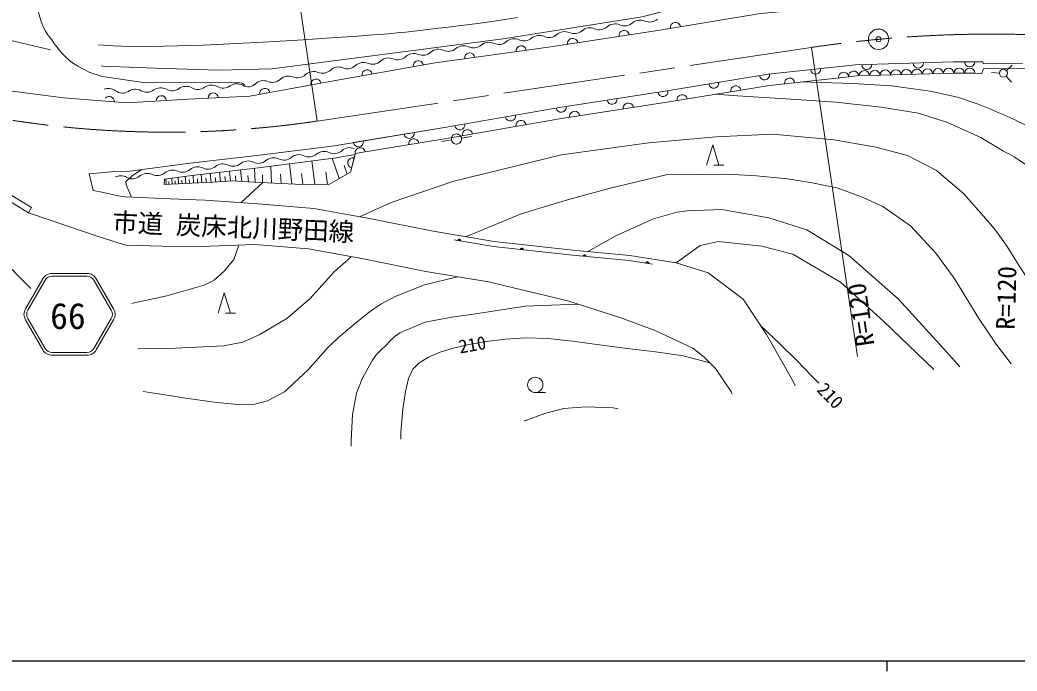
# Model space of a CAD drawing. Units: millimetres, scale not verified. Extents: x 40000 to 680000, y 20000 to 380000.
# Drawn here: x 182924 to 280792, y 204000 to 267898 of the extents above; entities that cross this region are included whole.
import ezdxf
from ezdxf.enums import TextEntityAlignment as Align

# ---------------------------------------------------------------- set-up
doc = ezdxf.new("R2010")
doc.units = ezdxf.units.MM
doc.header["$LTSCALE"] = 1000
doc.header["$PDMODE"] = 32
doc.header["$PDSIZE"] = 500
doc.linetypes.add('CHAIN', pattern=[18.5, 12, -1.5, 3.5, -1.5])
for name, color, linetype, lineweight in [('M-BGD', 7, 'Continuous', 13), ('M-BMK', 2, 'CHAIN', 13), ('M-STR-STRC', 7, 'Continuous', 13), ('M-TTL-BAND', 7, 'Continuous', 25), ('M-WORK', 1, 'Continuous', 13)]:
    doc.layers.add(name, color=color, linetype=linetype, lineweight=lineweight)
doc.styles.add('ＭＳ ゴシック', font='')
doc.styles.get('ＭＳ ゴシック').set_extended_font_data('MS Gothic')

msp = doc.modelspace()

# ---------------------------------------------------------------- linework, layer by layer
at = {"layer": 'M-BGD'}
for p, q in [((212105, 257976), (207089, 291646)), ((260601, 265200), (265117, 234877)), ((190900, 263404), (191049, 263376)), ((277480, 263586), (277448, 263782)), ((281327, 263633), (277480, 263586)), ((279742, 262935), (280319, 263461)), ((276645, 262681), (277304, 262610)), ((277486, 263086), (277304, 262610)), ((278283, 262726), (279063, 262690)), ((279716, 262384), (280243, 261807)), ((226260, 256298), (227244, 256475)), ((225274, 256129), (224287, 255969)), ((226263, 256137), (226267, 256235)), ((250321, 253651), (250921, 255651)), ((250921, 255651), (251521, 253651)), ((215821, 254778), (215354, 252966)), ((215354, 252966), (215838, 254680)), ((207599, 251883), (207548, 253552)), ((209600, 251787), (209369, 253784)), ((211865, 251765), (211572, 254065)), ((214269, 252349), (213567, 254319)), ((215026, 252779), (214739, 253615)), ((252021, 253651), (251021, 253651)), ((199190, 251842), (199157, 252558)), ((199954, 251877), (199914, 252656)), ((200787, 251916), (200719, 252749)), ((201680, 251957), (201582, 252849)), ((202615, 252016), (202507, 252955)), ((203099, 252048), (203043, 252530)), ((203594, 252082), (203480, 253068)), ((204129, 252070), (204068, 252599)), ((204716, 252035), (204582, 253195)), ((205360, 251996), (205286, 252632)), ((206021, 251957), (205942, 253352)), ((206728, 251924), (206742, 252687)), ((208552, 251837), (208484, 252750)), ((210701, 251769), (210564, 252844)), ((213110, 251760), (212953, 252991)), ((197261, 251752), (197235, 252304)), ((197548, 251766), (197535, 252054)), ((197849, 251780), (197821, 252382)), ((198162, 251794), (198148, 252109)), ((198490, 251809), (198460, 252466)), ((198833, 251825), (198817, 252168)), ((199563, 251859), (199546, 252233)), ((200363, 251896), (200336, 252299)), ((201226, 251936), (201184, 252367)), ((202143, 251984), (202090, 252443)), ((206810, 251964), (204619, 249960)), ((226190, 246199), (225894, 246248)), ((226192, 246234), (225904, 246282)), ((226185, 246271), (225923, 246314)), ((226165, 246310), (225954, 246345)), ((226118, 246353), (226013, 246371)), ((232333, 245343), (232035, 245375)), ((232333, 245378), (232043, 245410)), ((232324, 245414), (232060, 245443)), ((232302, 245452), (232089, 245475)), ((232252, 245493), (232147, 245504)), ((238504, 244688), (238205, 244716)), ((238503, 244723), (238212, 244751)), ((238493, 244759), (238229, 244785)), ((238471, 244797), (238258, 244817)), ((238420, 244837), (238315, 244847)), ((244665, 243980), (244369, 244027)), ((244667, 244016), (244379, 244061)), ((244659, 244052), (244397, 244094)), ((244639, 244091), (244428, 244124)), ((244592, 244134), (244487, 244150)), ((202385, 239130), (202985, 241130)), ((202985, 241130), (203585, 239130)), ((204085, 239130), (203085, 239130)), ((233507, 231332), (234507, 231332))]:
    msp.add_line(p, q, dxfattribs=at)
for points in [[(191049, 263376), (196245, 263152), (202449, 262957), (207648, 263092), (230343, 266037), (243980, 268193), (250842, 270011), (253413, 271470), (254297, 272543), (254647, 274104), (254622, 275589), (253553, 277437)], [(276513, 269555), (274603, 269580), (264723, 269337), (255595, 268527), (245714, 266904), (235020, 265257), (223692, 263701), (212969, 261783), (205504, 260416), (199452, 260116), (193429, 259772), (191351, 259911)], [(262931, 269178), (255595, 268527), (245714, 266904), (235020, 265257), (223692, 263701), (212969, 261783), (205504, 260416), (199452, 260116), (193429, 259772), (191351, 259911)], [(206783, 265709), (210721, 265952), (212567, 266093), (213930, 266181), (215054, 266251), (216096, 266317), (217131, 266389), (218143, 266464), (219085, 266543), (219955, 266625), (220799, 266713), (221633, 266805), (222439, 266898), (223210, 266989), (223997, 267085), (224950, 267201), (226229, 267356), (227853, 267557), (229701, 267806), (231775, 268144)], [(190633, 265464), (191139, 265408), (191241, 265390)], [(206783, 265709), (200943, 265418), (194542, 265246), (191241, 265390)], [(192242, 253022), (193720, 253050), (199647, 253833), (206189, 254588), (213796, 255558), (224606, 257348), (235885, 259320), (246657, 260978), (256348, 262571), (264949, 263505), (274560, 263779), (277448, 263782)], [(215642, 255864), (224606, 257348), (235885, 259320), (246657, 260978), (256348, 262571), (264949, 263505), (274560, 263779), (276644, 263781)], [(191035, 262357), (195234, 261715), (204386, 261759), (204787, 261667), (204957, 261544), (205015, 261493)], [(264267, 262325), (256496, 261480), (246830, 259892), (236063, 258234), (224791, 256264), (215821, 254778)], [(276645, 262681), (274576, 262679), (265024, 262407), (264267, 262325)], [(286693, 263049), (281327, 263133), (277486, 263086)], [(259545, 261812), (264688, 261646), (268457, 261426), (272274, 260924), (274954, 260334), (276987, 259642), (278269, 259098)], [(279451, 255036), (277229, 256357), (273964, 257823), (271113, 258744), (267458, 259350), (263008, 259818), (258637, 260107), (253356, 260438), (251160, 260603)], [(278189, 247865), (275571, 250819), (272872, 253136), (270045, 254582), (266927, 255427), (262839, 256141), (256787, 256683), (251251, 256411), (244648, 255838), (236088, 254652), (225509, 252068), (219363, 249983), (216247, 248585)], [(226267, 256235), (226252, 256332), (226219, 256424), (226168, 256508), (226102, 256580), (226023, 256639), (225935, 256680), (225840, 256704), (225742, 256708), (225645, 256693), (225553, 256660), (225469, 256610), (225396, 256543), (225338, 256465), (225296, 256376), (225273, 256281), (225268, 256183), (225283, 256086), (225316, 255994), (225367, 255910), (225433, 255837), (225512, 255779), (225601, 255738), (225696, 255714), (225794, 255710), (225891, 255724), (225983, 255758), (226067, 255808), (226139, 255874), (226197, 255953), (226239, 256042), (226263, 256137)], [(197092, 251745), (197110, 252288), (199795, 252642), (206334, 253397), (213970, 254370), (215838, 254680), (215354, 252966)], [(194895, 253205), (193986, 252616), (193765, 252451), (193487, 252207), (193331, 251996), (193342, 251703), (193859, 250510)], [(215354, 252966), (213232, 251760), (209942, 251771), (205891, 251964), (203761, 252093), (201863, 251966), (197092, 251745)], [(226647, 246629), (227943, 247135), (232122, 248867), (236439, 250186), (240866, 251382), (246350, 252705)], [(246350, 252705), (252377, 252755), (255214, 252594), (258276, 252299), (260667, 251915), (263242, 251405), (265767, 250449), (267622, 249588), (270321, 247688), (272828, 245008), (274605, 242569), (277043, 238607), (278732, 236077), (280227, 234152)], [(259025, 231975), (258747, 232543), (256213, 237034), (253911, 240486), (250470, 243096), (247322, 244068), (242775, 244784), (237201, 245314), (229462, 246159), (223469, 247160), (217228, 248404), (211772, 249410), (206292, 249837), (201066, 250222), (197667, 250344), (193266, 250536), (192549, 250645)], [(238659, 245175), (241469, 246746), (245102, 248387), (247405, 249039), (248403, 249169)], [(275169, 233851), (273863, 235326), (269158, 240487), (264268, 244784), (260169, 247299), (256444, 248488), (251829, 249282), (248403, 249169)], [(278189, 247865), (278770, 247146), (279836, 245671), (280848, 244045), (281937, 242311), (283293, 240423), (284939, 238372), (286642, 236479), (288426, 234784), (289103, 234247)], [(252834, 231211), (252758, 231353), (251196, 233702), (250084, 234816), (248968, 235696), (247496, 236373), (245329, 237394), (241999, 238630), (236693, 240340), (228915, 242195), (222748, 243225), (216474, 244476), (211253, 245439), (205990, 245848), (200686, 245672), (196875, 245684), (193340, 245792), (193173, 245818)], [(204412, 245796), (203919, 244377), (202991, 243279), (201984, 242360), (200998, 241879), (197354, 240819), (193989, 240096), (193914, 240086)], [(245011, 243926), (242713, 244288), (237150, 244817), (229394, 245664), (225549, 246306)], [(247322, 244068), (249701, 245748), (251499, 246171), (255749, 245696), (258772, 244921), (263448, 242172), (267726, 238291), (272584, 233615), (272638, 233563)], [(215440, 244666), (213791, 243221), (211387, 240524), (209107, 238611), (206402, 236981), (204791, 236266), (202933, 235913), (198188, 235692), (194491, 235628)], [(219763, 240748), (222630, 241896), (225883, 242701)], [(213211, 235824), (213493, 236070), (214163, 236690), (214831, 237286), (215623, 237940), (216389, 238558), (217040, 239076), (217658, 239534), (218331, 239989), (219763, 240748)], [(222710, 238251), (225301, 238740), (227882, 239088), (232521, 239807), (237689, 240019)], [(215422, 226054), (215438, 226620), (215571, 229163), (215949, 231275), (216544, 232756), (217112, 233759), (217518, 234494), (217897, 235040), (218334, 235489), (218821, 235960), (219313, 236457), (219749, 236863), (220222, 237190), (222710, 238251)], [(261329, 232256), (260664, 232951), (259198, 234442), (257557, 236080), (255620, 237923)], [(250643, 234257), (248024, 234919), (245293, 235317), (242540, 235652), (239815, 236002), (237171, 236375), (234722, 236647), (232556, 236698), (230582, 236570), (228704, 236338), (226977, 236036), (225472, 235686), (224165, 235280), (223030, 234808), (222122, 234263), (221491, 233615), (221064, 232726), (220753, 231449), (220513, 229705), (220325, 227444), (220299, 226763)], [(198967, 230823), (202200, 230352), (204696, 230121), (205982, 230178), (207222, 230530), (208894, 231386), (211209, 233554), (213211, 235824)], [(195034, 231423), (195863, 231308), (197596, 231046), (198967, 230823)], [(241640, 229728), (241141, 229816), (238457, 229939), (236297, 229769), (234528, 229312), (232545, 228596), (232445, 228509)]]:
    msp.add_lwpolyline(points, dxfattribs=at)
for centre, radius in [((267202, 265997), 1000), ((279453, 262672), 391), ((233507, 232082), 750)]:
    msp.add_circle(centre, radius, dxfattribs=at)
for centre, radius, start, end in [((239797, 268086), 1153, 278.75237, 311.56525), ((241330, 266339), 1172, 98.75234, 130.9854), ((241330, 266339), 1172, 66.51933, 98.7524), ((242267, 268467), 1153, 245.93942, 278.7524), ((242267, 268467), 1153, 278.75237, 311.56525), ((243800, 266719), 1172, 98.75234, 130.9854), ((243800, 266719), 1172, 66.51933, 98.7524), ((244737, 268847), 1153, 245.93942, 278.7524), ((244737, 268847), 1153, 278.75237, 311.56525), ((247262, 267158), 500, 9.33197, 189.33197), ((233901, 265213), 1172, 97.82164, 130.0547), ((233901, 265213), 1172, 65.58863, 97.8217), ((234872, 267326), 1153, 245.00872, 277.8217), ((234856, 267326), 1153, 278.75237, 311.56525), ((236390, 265578), 1172, 98.75234, 130.9854), ((236390, 265578), 1172, 66.51933, 98.7524), ((237327, 267706), 1153, 245.93942, 278.7524), ((237326, 267706), 1153, 278.75237, 311.56525), ((238860, 265959), 1172, 98.75234, 130.9854), ((238860, 265958), 1172, 66.51933, 98.7524), ((239797, 268086), 1153, 245.93942, 278.7524), ((242221, 266366), 500, 8.75237, 188.75237), ((226473, 264193), 1172, 97.82164, 130.0547), ((226473, 264193), 1172, 65.58863, 97.8217), ((227445, 266305), 1153, 245.00872, 277.8217), ((227444, 266305), 1153, 277.82167, 310.63455), ((228949, 264533), 1172, 97.82164, 130.0547), ((228949, 264533), 1172, 65.58863, 97.8217), ((229921, 266646), 1153, 245.00872, 277.8217), ((229920, 266645), 1153, 277.82167, 310.63455), ((231425, 264873), 1172, 97.82164, 130.0547), ((231425, 264873), 1172, 65.58863, 97.8217), ((232126, 264860), 500, 7.82167, 187.82167), ((232396, 266986), 1153, 245.00872, 277.8217), ((232396, 266986), 1153, 277.82167, 310.63455), ((237177, 265589), 500, 8.75237, 188.75237), ((219999, 265143), 1153, 280.14367, 312.95655), ((221575, 263433), 1172, 100.14364, 132.3767), ((221575, 263433), 1172, 67.91063, 100.1437), ((222460, 265583), 1153, 247.33072, 280.1437), ((222459, 265583), 1153, 280.14367, 312.95655), ((223997, 263853), 1172, 97.82164, 130.0547), ((223997, 263853), 1172, 65.58863, 97.8217), ((224969, 265965), 1153, 245.00872, 277.8217), ((224968, 265965), 1153, 277.82167, 310.63455), ((227070, 264165), 500, 7.82167, 187.82167), ((214194, 262112), 1172, 67.91063, 100.1437), ((215079, 264262), 1153, 280.14367, 312.95655), ((216655, 262553), 1172, 100.14364, 132.3767), ((216654, 262553), 1172, 67.91063, 100.1437), ((217539, 264703), 1153, 247.33072, 280.1437), ((217539, 264703), 1153, 280.14367, 312.95655), ((219115, 262993), 1172, 100.14364, 132.3767), ((219114, 262993), 1172, 67.91063, 100.1437), ((219999, 265143), 1153, 247.33072, 280.1437), ((222025, 263403), 500, 10.14367, 190.14367), ((266047, 263537), 500, 181.63127, 1.63127), ((271095, 263680), 500, 181.63127, 1.63127), ((276144, 263781), 500, 180.05827, 0.05827), ((209281, 261218), 1172, 100.37204, 132.6051), ((209280, 261218), 1172, 68.13903, 100.3721), ((210157, 263372), 1153, 247.55912, 280.3721), ((210157, 263372), 1153, 280.37207, 313.18495), ((211739, 261668), 1172, 100.37204, 132.6051), ((211739, 261668), 1172, 68.13903, 100.3721), ((212615, 263822), 1153, 247.55912, 280.3721), ((212619, 263822), 1153, 280.14367, 312.95655), ((214194, 262112), 1172, 100.14364, 132.3767), ((215079, 264262), 1153, 247.33072, 280.1437), ((217002, 262504), 500, 10.14367, 190.14367), ((256001, 262514), 500, 189.33197, 9.33197), ((261020, 263078), 500, 186.20137, 6.20137), ((263770, 262271), 500, 6.20137, 186.20137), ((264764, 262379), 500, 6.20137, 186.20137), ((265798, 262429), 500, 1.63127, 181.63127), ((266832, 262458), 500, 1.63127, 181.63127), ((267867, 262488), 500, 1.63127, 181.63127), ((268902, 262517), 500, 1.63127, 181.63127), ((269937, 262547), 500, 1.63127, 181.63127), ((270971, 262576), 500, 1.63127, 181.63127), ((272006, 262606), 500, 1.63127, 181.63127), ((273041, 262635), 500, 1.63127, 181.63127), ((274075, 262665), 500, 1.63127, 181.63127), ((275110, 262680), 500, 0.05827, 180.05827), ((276145, 262681), 500, 0.05827, 180.05827), ((199231, 260212), 1172, 93.26524, 125.4983), ((199224, 260214), 1172, 60.60803, 92.8411), ((201720, 260337), 1172, 92.84104, 125.0741), ((201720, 260337), 1172, 60.60803, 92.8411), ((202871, 262358), 1153, 240.02812, 272.8411), ((202871, 262358), 1153, 272.84107, 305.65395), ((204216, 260461), 1172, 92.84104, 125.0741), ((204216, 260461), 1172, 60.60803, 92.8411), ((205367, 262481), 1153, 240.02812, 272.8411), ((205240, 262472), 1153, 280.37207, 313.18495), ((206822, 260768), 1172, 100.37204, 132.6051), ((206822, 260768), 1172, 68.13903, 100.3721), ((207699, 262922), 1153, 247.55912, 280.3721), ((207698, 262922), 1153, 280.37207, 313.18495), ((211979, 261601), 500, 10.37207, 190.37207), ((251017, 261695), 500, 189.33197, 9.33197), ((253182, 260936), 500, 9.33197, 189.33197), ((258464, 261694), 500, 6.20137, 186.20137), ((191625, 260002), 1172, 86.17724, 111.32086), ((191695, 259888), 500, 356.17727, 139.83971), ((191624, 260002), 1172, 53.94423, 86.1773), ((193002, 261875), 1153, 233.36432, 266.1773), ((193002, 261875), 1153, 266.17727, 298.99015), ((194241, 259928), 1172, 93.26524, 125.4983), ((194241, 259928), 1172, 61.03223, 93.2653), ((195377, 261956), 1153, 240.45232, 273.2653), ((195377, 261956), 1153, 273.26527, 306.07815), ((196736, 260070), 1172, 93.26524, 125.4983), ((196789, 259964), 500, 3.26527, 183.26527), ((196736, 260070), 1172, 61.03223, 93.2653), ((197872, 262099), 1153, 240.45232, 273.2653), ((197872, 262099), 1153, 273.26527, 306.07815), ((200375, 262234), 1153, 240.02812, 272.8411), ((200375, 262234), 1153, 272.84107, 305.65395), ((201885, 260237), 500, 2.84107, 182.84107), ((206959, 260683), 500, 10.37207, 190.37207), ((246033, 260882), 500, 188.75237, 8.75237), ((247914, 260070), 500, 9.33197, 189.33197), ((236049, 259345), 500, 188.75237, 8.75237), ((241041, 260114), 500, 188.75237, 8.75237), ((242640, 259247), 500, 8.75237, 188.75237), ((231073, 258479), 500, 189.91597, 9.91597), ((237365, 258435), 500, 8.75237, 188.75237), ((226098, 257609), 500, 189.91597, 9.91597), ((232102, 257542), 500, 9.91597, 189.91597), ((221118, 256770), 500, 189.40267, 9.40267), ((226844, 256623), 500, 9.91597, 189.91597), ((216135, 255945), 500, 189.40267, 9.40267), ((221581, 255732), 500, 9.40267, 189.40267), ((210297, 253508), 1172, 97.26504, 129.4981), ((210297, 253508), 1172, 65.03203, 97.2651), ((211289, 255611), 1153, 244.45212, 277.2651), ((211289, 255611), 1153, 277.26507, 310.07795), ((212776, 253824), 1172, 97.26504, 129.4981), ((212776, 253824), 1172, 65.03203, 97.2651), ((213768, 255927), 1153, 244.45212, 277.2651), ((213732, 255922), 1153, 279.40267, 312.21555), ((215285, 254192), 1172, 99.40264, 131.6357), ((215285, 254192), 1172, 67.16963, 99.4027), ((216315, 254860), 500, 9.40267, 189.40267), ((200360, 252314), 1172, 64.34893, 96.582), ((201377, 254405), 1153, 276.58197, 309.39485), ((202843, 252600), 1172, 96.58194, 128.815), ((202843, 252600), 1172, 64.34893, 96.582), ((203860, 254691), 1153, 243.76902, 276.582), ((203859, 254691), 1153, 276.58197, 309.39485), ((205326, 252887), 1172, 96.58194, 128.815), ((205325, 252887), 1172, 64.34893, 96.582), ((206342, 254978), 1153, 243.76902, 276.582), ((206330, 254978), 1153, 277.26507, 310.07795), ((207818, 253192), 1172, 97.26504, 129.4981), ((207818, 253192), 1172, 65.03203, 97.2651), ((208810, 255295), 1153, 244.45212, 277.2651), ((208809, 255295), 1153, 277.26507, 310.07795), ((215588, 253872), 500, 75.53327, 255.53327), ((192823, 251442), 1172, 91.09364, 115.97138), ((192823, 251442), 1172, 58.86063, 91.0937), ((193924, 253450), 1153, 277.52547, 310.33835), ((195420, 251670), 1172, 97.52544, 129.7585), ((195420, 251670), 1172, 65.29243, 97.5255), ((196402, 253777), 1153, 244.71252, 277.5255), ((196402, 253777), 1153, 277.52547, 310.33835), ((197898, 251997), 1172, 97.52544, 129.7585), ((197897, 251997), 1172, 65.29243, 97.5255), ((198880, 254104), 1153, 244.71252, 277.5255), ((198880, 254104), 1153, 277.52547, 310.33835), ((200360, 252314), 1172, 96.58194, 128.815), ((201377, 254405), 1153, 243.76902, 276.582), ((193920, 253161), 868, 235.56019, 280.2974), ((226042, 246223), 150, 350.52357, 170.52357), ((232184, 245359), 150, 353.76557, 173.76557), ((238354, 244702), 150, 354.57117, 174.57117), ((244517, 244004), 150, 351.04317, 171.04317)]:
    msp.add_arc(centre, radius, start, end, dxfattribs=at)
for points in [[(291152, 249967), (289437, 251691), (288922, 252196), (287379, 253496), (285684, 254923), (284729, 255746), (282825, 256880), (281125, 257892), (280425, 258202), (278269, 259098)], [(285505, 249928), (284595, 250902), (284342, 251171), (283556, 251927), (282736, 252717), (282316, 253217), (281387, 253876), (280668, 254385), (280373, 254558), (279451, 255036)]]:
    msp.add_open_spline(points, degree=3, knots=[0, 0, 0, 0, 1, 1, 1, 2, 2, 2, 3, 3, 3, 3], dxfattribs=at)
msp.add_point((267202, 265997), dxfattribs=at)
at = {"layer": 'M-BMK'}
msp.add_line((212105, 257976), (260601, 265200), dxfattribs=at)
for centre, radius, start, end in [((197371, 356884), 100000, 242.95441, 278.47288), ((278281, 146509), 120000, 88.2221, 98.47258)]:
    msp.add_arc(centre, radius, start, end, dxfattribs=at)
at = {"layer": 'M-STR-STRC'}
for p, q in [((183977, 241546), (167910, 257704)), ((189493, 243023), (186091, 243023)), ((186091, 242755), (189493, 242755)), ((185163, 242487), (183462, 239541)), ((183694, 239407), (185395, 242353)), ((190189, 242353), (191890, 239407)), ((192121, 239541), (190421, 242487)), ((183462, 238470), (185163, 235524)), ((185395, 235658), (183694, 238604)), ((191890, 238604), (190189, 235658)), ((190421, 235524), (192121, 238470)), ((189493, 235256), (186091, 235256)), ((189493, 234988), (186091, 234988))]:
    msp.add_line(p, q, dxfattribs=at)
for centre, radius, start, end in [((186091, 241952), 1071, 90, 150), ((186091, 241952), 804, 90, 149.99999), ((189493, 241952), 1071, 30, 90), ((189493, 241952), 804, 30, 90), ((184390, 239006), 1071, 150, 210), ((184390, 239006), 804, 150, 210), ((191194, 239006), 804, 330, 30.00002), ((191194, 239006), 1071, 330, 30), ((186091, 236059), 1071, 210, 270), ((186091, 236059), 804, 210, 270), ((189493, 236059), 804, 270, 330), ((189493, 236059), 1071, 270, 330)]:
    msp.add_arc(centre, radius, start, end, dxfattribs=at)
at = {"layer": 'M-TTL-BAND'}
for p, q in [((40000, 205000), (579000, 205000)), ((268000, 205000), (268000, 204000))]:
    msp.add_line(p, q, dxfattribs=at)
at = {"layer": 'M-WORK'}
for p, q in [((177427, 266945), (185936, 264978)), ((181921, 260928), (187196, 260247)), ((187196, 260247), (191351, 259911)), ((173744, 255795), (184068, 249480)), ((173466, 255262), (183755, 248968)), ((189719, 252802), (192242, 253022)), ((190116, 251157), (189719, 252802)), ((191134, 250952), (190116, 251157)), ((192549, 250645), (191134, 250952)), ((184068, 249480), (183755, 248968)), ((187720, 247627), (183755, 248968)), ((190615, 246655), (187720, 247627)), ((193173, 245818), (190615, 246655))]:
    msp.add_line(p, q, dxfattribs=at)
msp.add_open_spline([(183862, 273445), (184068, 271544), (184101, 270901), (184567, 269344), (184913, 268184), (184963, 267430), (185674, 266450), (186721, 265005), (187313, 264041), (188888, 263201), (189683, 262777), (190067, 262599), (191035, 262357)], degree=3, knots=[0, 0, 0, 0, 1, 1, 1, 2, 2, 2, 3, 3, 3, 4, 4, 4, 4], dxfattribs=at)

# ---------------------------------------------------------------- texts
at = {"layer": 'M-BGD', "style": 'ＭＳ ゴシック'}
for s, height, rotation, p in [('市道 炭床北川野田線', 1833, 357.604, (192000, 248070)), ('210', 1320, 9.797, (225999, 235808)), ('210', 1320, 314.138, (261527, 231991))]:
    msp.add_text(s, height=height, rotation=rotation, dxfattribs=at).set_placement(p, align=Align.MIDDLE_LEFT)
msp.add_text('R=120', height=1833, rotation=88.222, dxfattribs=at).set_placement((281104, 237468), align=Align.BOTTOM_LEFT)
msp.add_text('R=120', height=1833, rotation=98.473, dxfattribs=at).set_placement((264988, 235746), align=Align.TOP_LEFT)
at = {"layer": 'M-STR-STRC', "style": 'ＭＳ ゴシック'}
msp.add_text('66', height=2566, dxfattribs=at).set_placement((187634, 238848), align=Align.MIDDLE_CENTER)

doc.saveas('drawing.dxf')
